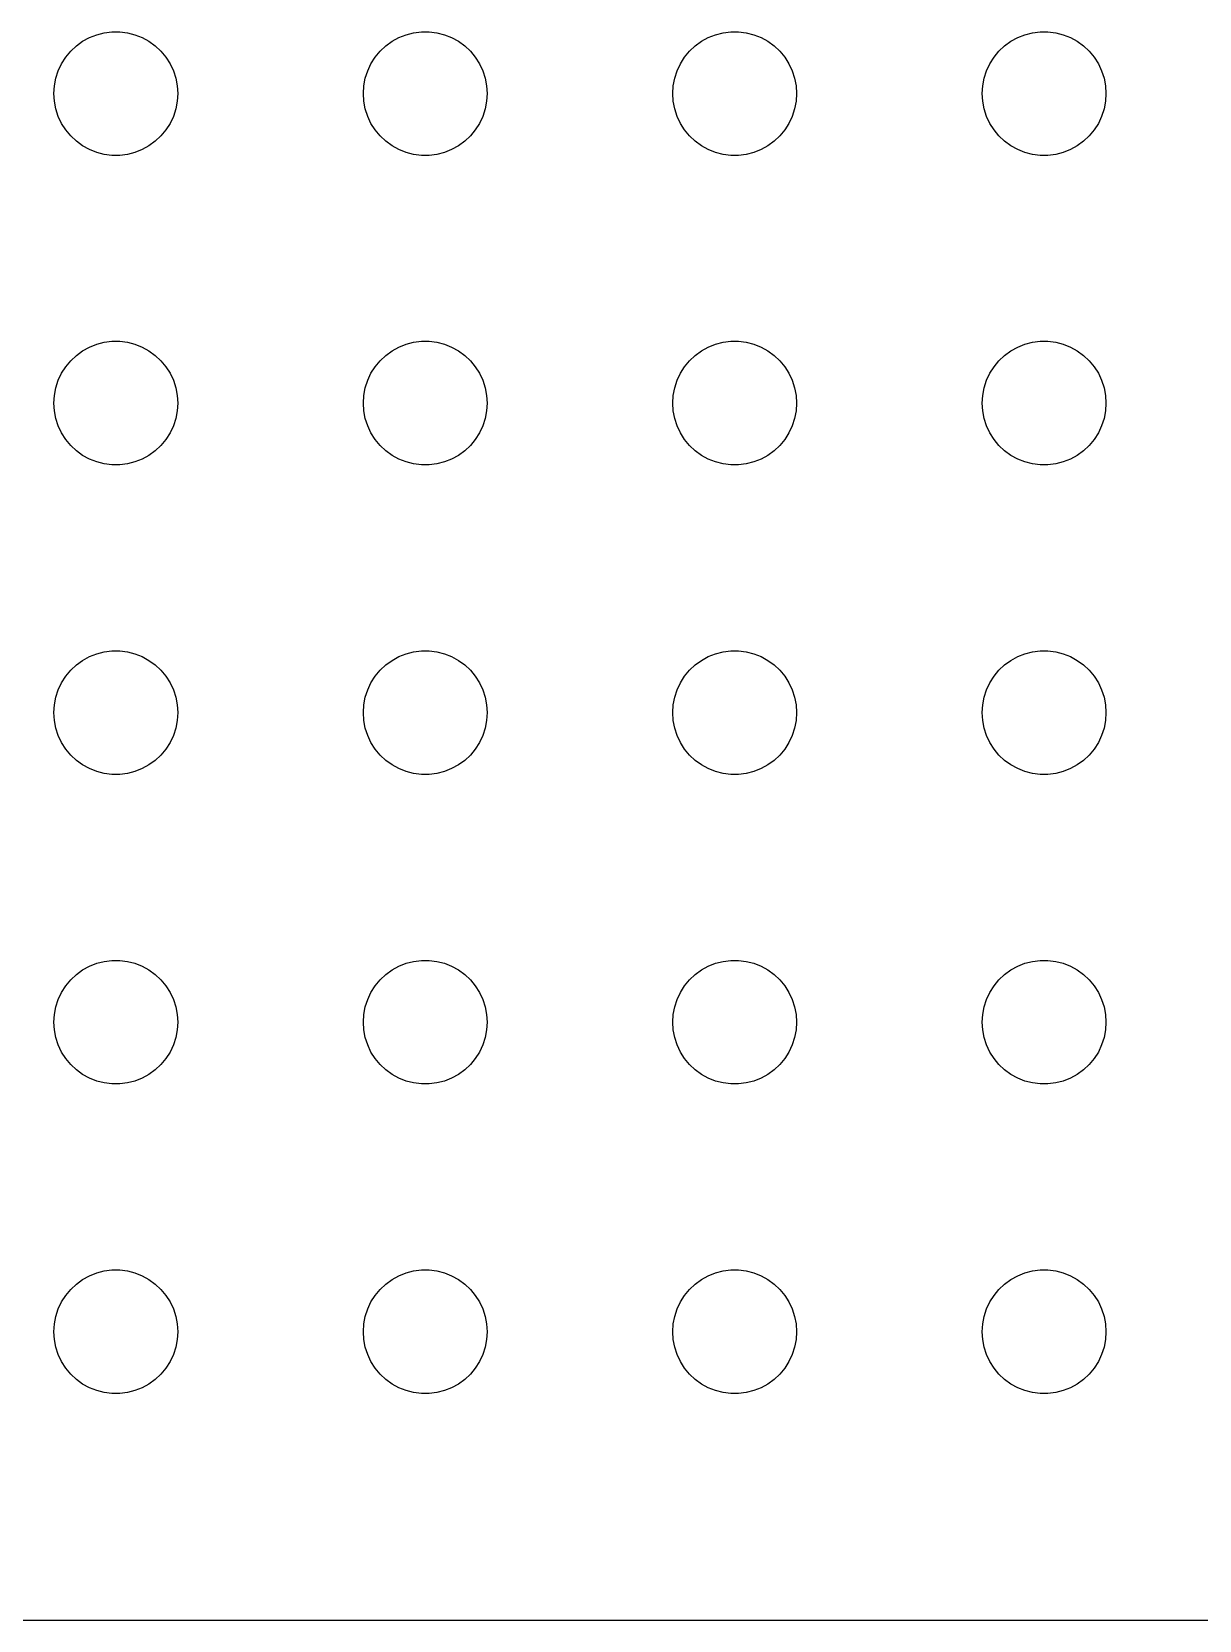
# Model space of a CAD drawing. Header units: metres. Extents: x -112 to 112, y -89 to 89.
# Drawn here: x -32.04 to -3.74, y -89.49 to -51 of the extents above; entities that cross this region are included whole.
import ezdxf

# ---------------------------------------------------------------- set-up
doc = ezdxf.new("R2010")
doc.units = ezdxf.units.M

msp = doc.modelspace()

# ---------------------------------------------------------------- linework, layer by layer
for p, q in [((-30.8037, -51.2335), (-30.6387, -51.1428)), ((-30.6387, -51.1428), (-30.4635, -51.0734)), ((-30.4635, -51.0734), (-30.2811, -51.0266)), ((-30.2811, -51.0266), (-30.0942, -51.003)), ((-30.0942, -51.003), (-29.9058, -51.003)), ((-29.9058, -51.003), (-29.7189, -51.0266)), ((-29.7189, -51.0266), (-29.5365, -51.0734)), ((-29.5365, -51.0734), (-29.3613, -51.1428)), ((-29.3613, -51.1428), (-29.1963, -51.2335)), ((-23.3037, -51.2335), (-23.1387, -51.1428)), ((-23.1387, -51.1428), (-22.9635, -51.0734)), ((-22.9635, -51.0734), (-22.7811, -51.0266)), ((-22.7811, -51.0266), (-22.5942, -51.003)), ((-22.5942, -51.003), (-22.4058, -51.003)), ((-22.4058, -51.003), (-22.2189, -51.0266)), ((-22.2189, -51.0266), (-22.0365, -51.0734)), ((-22.0365, -51.0734), (-21.8613, -51.1428)), ((-21.8613, -51.1428), (-21.6963, -51.2335)), ((-15.8037, -51.2335), (-15.6387, -51.1428)), ((-15.6387, -51.1428), (-15.4635, -51.0734)), ((-15.4635, -51.0734), (-15.2811, -51.0266)), ((-15.2811, -51.0266), (-15.0942, -51.003)), ((-15.0942, -51.003), (-14.9058, -51.003)), ((-14.9058, -51.003), (-14.7189, -51.0266)), ((-14.7189, -51.0266), (-14.5365, -51.0734)), ((-14.5365, -51.0734), (-14.3613, -51.1428)), ((-14.3613, -51.1428), (-14.1963, -51.2335)), ((-8.30373, -51.2335), (-8.13866, -51.1428)), ((-8.13866, -51.1428), (-7.96352, -51.0734)), ((-7.96352, -51.0734), (-7.78107, -51.0266)), ((-7.78107, -51.0266), (-7.59418, -51.003)), ((-7.59418, -51.003), (-7.40581, -51.003)), ((-7.40581, -51.003), (-7.21892, -51.0266)), ((-7.21892, -51.0266), (-7.03647, -51.0734)), ((-7.03647, -51.0734), (-6.86133, -51.1428)), ((-6.86133, -51.1428), (-6.69626, -51.2335)), ((-31.2135, -51.6183), (-31.0934, -51.4732)), ((-31.0934, -51.4732), (-30.9561, -51.3442)), ((-30.9561, -51.3442), (-30.8037, -51.2335)), ((-29.1963, -51.2335), (-29.0439, -51.3442)), ((-29.0439, -51.3442), (-28.9065, -51.4732)), ((-28.9065, -51.4732), (-28.7865, -51.6183)), ((-23.7135, -51.6183), (-23.5934, -51.4732)), ((-23.5934, -51.4732), (-23.4561, -51.3442)), ((-23.4561, -51.3442), (-23.3037, -51.2335)), ((-21.6963, -51.2335), (-21.5439, -51.3442)), ((-21.5439, -51.3442), (-21.4065, -51.4732)), ((-21.4065, -51.4732), (-21.2865, -51.6183)), ((-16.2135, -51.6183), (-16.0934, -51.4732)), ((-16.0934, -51.4732), (-15.9561, -51.3442)), ((-15.9561, -51.3442), (-15.8037, -51.2335)), ((-14.1963, -51.2335), (-14.0439, -51.3442)), ((-14.0439, -51.3442), (-13.9065, -51.4732)), ((-13.9065, -51.4732), (-13.7865, -51.6183)), ((-8.71352, -51.6183), (-8.59344, -51.4732)), ((-8.59344, -51.4732), (-8.45613, -51.3442)), ((-8.45613, -51.3442), (-8.30373, -51.2335)), ((-6.69626, -51.2335), (-6.54385, -51.3442)), ((-6.54385, -51.3442), (-6.40654, -51.4732)), ((-6.40654, -51.4732), (-6.28647, -51.6183)), ((-31.4529, -52.127), (-31.3947, -51.9478)), ((-31.3947, -51.9478), (-31.3145, -51.7774)), ((-31.3145, -51.7774), (-31.2135, -51.6183)), ((-28.7865, -51.6183), (-28.6855, -51.7774)), ((-28.6855, -51.7774), (-28.6053, -51.9478)), ((-28.6053, -51.9478), (-28.5471, -52.127)), ((-23.9529, -52.127), (-23.8947, -51.9478)), ((-23.8947, -51.9478), (-23.8145, -51.7774)), ((-23.8145, -51.7774), (-23.7135, -51.6183)), ((-21.2865, -51.6183), (-21.1855, -51.7774)), ((-21.1855, -51.7774), (-21.1053, -51.9478)), ((-21.1053, -51.9478), (-21.0471, -52.127)), ((-16.4529, -52.127), (-16.3947, -51.9478)), ((-16.3947, -51.9478), (-16.3145, -51.7774)), ((-16.3145, -51.7774), (-16.2135, -51.6183)), ((-13.7865, -51.6183), (-13.6855, -51.7774)), ((-13.6855, -51.7774), (-13.6053, -51.9478)), ((-13.6053, -51.9478), (-13.5471, -52.127)), ((-8.95287, -52.127), (-8.89465, -51.9478)), ((-8.89465, -51.9478), (-8.81445, -51.7774)), ((-8.81445, -51.7774), (-8.71352, -51.6183)), ((-6.28647, -51.6183), (-6.18553, -51.7774)), ((-6.18553, -51.7774), (-6.10533, -51.9478)), ((-6.10533, -51.9478), (-6.04712, -52.127)), ((-31.5, -52.5), (-31.4882, -52.312)), ((-31.4882, -52.312), (-31.4529, -52.127)), ((-28.5471, -52.127), (-28.5118, -52.312)), ((-28.5118, -52.312), (-28.5, -52.5)), ((-24, -52.5), (-23.9882, -52.312)), ((-23.9882, -52.312), (-23.9529, -52.127)), ((-21.0471, -52.127), (-21.0118, -52.312)), ((-21.0118, -52.312), (-21, -52.5)), ((-16.5, -52.5), (-16.4882, -52.312)), ((-16.4882, -52.312), (-16.4529, -52.127)), ((-13.5471, -52.127), (-13.5118, -52.312)), ((-13.5118, -52.312), (-13.5, -52.5)), ((-9, -52.5), (-8.98816, -52.312)), ((-8.98816, -52.312), (-8.95287, -52.127)), ((-6.04712, -52.127), (-6.01183, -52.312)), ((-6.01183, -52.312), (-6, -52.5)), ((-31.4882, -52.688), (-31.5, -52.5)), ((-31.4529, -52.873), (-31.4882, -52.688)), ((-28.5118, -52.688), (-28.5471, -52.873)), ((-28.5, -52.5), (-28.5118, -52.688)), ((-23.9882, -52.688), (-24, -52.5)), ((-23.9529, -52.873), (-23.9882, -52.688)), ((-21.0118, -52.688), (-21.0471, -52.873)), ((-21, -52.5), (-21.0118, -52.688)), ((-16.4882, -52.688), (-16.5, -52.5)), ((-16.4529, -52.873), (-16.4882, -52.688)), ((-13.5118, -52.688), (-13.5471, -52.873)), ((-13.5, -52.5), (-13.5118, -52.688)), ((-8.98816, -52.688), (-9, -52.5)), ((-8.95287, -52.873), (-8.98816, -52.688)), ((-6.01183, -52.688), (-6.04712, -52.873)), ((-6, -52.5), (-6.01183, -52.688)), ((-31.3947, -53.0522), (-31.4529, -52.873)), ((-31.3145, -53.2226), (-31.3947, -53.0522)), ((-28.6053, -53.0522), (-28.6855, -53.2226)), ((-28.5471, -52.873), (-28.6053, -53.0522)), ((-23.8947, -53.0522), (-23.9529, -52.873)), ((-23.8145, -53.2226), (-23.8947, -53.0522)), ((-21.1053, -53.0522), (-21.1855, -53.2226)), ((-21.0471, -52.873), (-21.1053, -53.0522)), ((-16.3947, -53.0522), (-16.4529, -52.873)), ((-16.3145, -53.2226), (-16.3947, -53.0522)), ((-13.6053, -53.0522), (-13.6855, -53.2226)), ((-13.5471, -52.873), (-13.6053, -53.0522)), ((-8.89465, -53.0522), (-8.95287, -52.873)), ((-8.81445, -53.2226), (-8.89465, -53.0522)), ((-6.10533, -53.0522), (-6.18553, -53.2226)), ((-6.04712, -52.873), (-6.10533, -53.0522)), ((-31.2135, -53.3817), (-31.3145, -53.2226)), ((-31.0934, -53.5268), (-31.2135, -53.3817)), ((-28.7865, -53.3817), (-28.9065, -53.5268)), ((-28.6855, -53.2226), (-28.7865, -53.3817)), ((-23.7135, -53.3817), (-23.8145, -53.2226)), ((-23.5934, -53.5268), (-23.7135, -53.3817)), ((-21.2865, -53.3817), (-21.4065, -53.5268)), ((-21.1855, -53.2226), (-21.2865, -53.3817)), ((-16.2135, -53.3817), (-16.3145, -53.2226)), ((-16.0934, -53.5268), (-16.2135, -53.3817)), ((-13.7865, -53.3817), (-13.9065, -53.5268)), ((-13.6855, -53.2226), (-13.7865, -53.3817)), ((-8.71352, -53.3817), (-8.81445, -53.2226)), ((-8.59344, -53.5268), (-8.71352, -53.3817)), ((-6.28647, -53.3817), (-6.40654, -53.5268)), ((-6.18553, -53.2226), (-6.28647, -53.3817)), ((-30.9561, -53.6558), (-31.0934, -53.5268)), ((-30.8037, -53.7665), (-30.9561, -53.6558)), ((-30.6387, -53.8572), (-30.8037, -53.7665)), ((-30.4635, -53.9266), (-30.6387, -53.8572)), ((-29.3613, -53.8572), (-29.5365, -53.9266)), ((-29.1963, -53.7665), (-29.3613, -53.8572)), ((-29.0439, -53.6558), (-29.1963, -53.7665)), ((-28.9065, -53.5268), (-29.0439, -53.6558)), ((-23.4561, -53.6558), (-23.5934, -53.5268)), ((-23.3037, -53.7665), (-23.4561, -53.6558)), ((-23.1387, -53.8572), (-23.3037, -53.7665)), ((-22.9635, -53.9266), (-23.1387, -53.8572)), ((-21.8613, -53.8572), (-22.0365, -53.9266)), ((-21.6963, -53.7665), (-21.8613, -53.8572)), ((-21.5439, -53.6558), (-21.6963, -53.7665)), ((-21.4065, -53.5268), (-21.5439, -53.6558)), ((-15.9561, -53.6558), (-16.0934, -53.5268)), ((-15.8037, -53.7665), (-15.9561, -53.6558)), ((-15.6387, -53.8572), (-15.8037, -53.7665)), ((-15.4635, -53.9266), (-15.6387, -53.8572)), ((-14.3613, -53.8572), (-14.5365, -53.9266)), ((-14.1963, -53.7665), (-14.3613, -53.8572)), ((-14.0439, -53.6558), (-14.1963, -53.7665)), ((-13.9065, -53.5268), (-14.0439, -53.6558)), ((-8.45613, -53.6558), (-8.59344, -53.5268)), ((-8.30373, -53.7665), (-8.45613, -53.6558)), ((-8.13866, -53.8572), (-8.30373, -53.7665)), ((-7.96352, -53.9266), (-8.13866, -53.8572)), ((-6.86133, -53.8572), (-7.03647, -53.9266)), ((-6.69626, -53.7665), (-6.86133, -53.8572)), ((-6.54385, -53.6558), (-6.69626, -53.7665)), ((-6.40654, -53.5268), (-6.54385, -53.6558)), ((-30.2811, -53.9734), (-30.4635, -53.9266)), ((-30.0942, -53.997), (-30.2811, -53.9734)), ((-29.9058, -53.997), (-30.0942, -53.997)), ((-29.7189, -53.9734), (-29.9058, -53.997)), ((-29.5365, -53.9266), (-29.7189, -53.9734)), ((-22.7811, -53.9734), (-22.9635, -53.9266)), ((-22.5942, -53.997), (-22.7811, -53.9734)), ((-22.4058, -53.997), (-22.5942, -53.997)), ((-22.2189, -53.9734), (-22.4058, -53.997)), ((-22.0365, -53.9266), (-22.2189, -53.9734)), ((-15.2811, -53.9734), (-15.4635, -53.9266)), ((-15.0942, -53.997), (-15.2811, -53.9734)), ((-14.9058, -53.997), (-15.0942, -53.997)), ((-14.7189, -53.9734), (-14.9058, -53.997)), ((-14.5365, -53.9266), (-14.7189, -53.9734)), ((-7.78107, -53.9734), (-7.96352, -53.9266)), ((-7.59418, -53.997), (-7.78107, -53.9734)), ((-7.40581, -53.997), (-7.59418, -53.997)), ((-7.21892, -53.9734), (-7.40581, -53.997)), ((-7.03647, -53.9266), (-7.21892, -53.9734)), ((-31.0934, -58.9732), (-30.9561, -58.8442)), ((-30.9561, -58.8442), (-30.8037, -58.7335)), ((-30.8037, -58.7335), (-30.6387, -58.6428)), ((-30.6387, -58.6428), (-30.4635, -58.5734)), ((-30.4635, -58.5734), (-30.2811, -58.5266)), ((-30.2811, -58.5266), (-30.0942, -58.503)), ((-30.0942, -58.503), (-29.9058, -58.503)), ((-29.9058, -58.503), (-29.7189, -58.5266)), ((-29.7189, -58.5266), (-29.5365, -58.5734)), ((-29.5365, -58.5734), (-29.3613, -58.6428)), ((-29.3613, -58.6428), (-29.1963, -58.7335)), ((-29.1963, -58.7335), (-29.0439, -58.8442)), ((-29.0439, -58.8442), (-28.9065, -58.9732)), ((-23.5934, -58.9732), (-23.4561, -58.8442)), ((-23.4561, -58.8442), (-23.3037, -58.7335)), ((-23.3037, -58.7335), (-23.1387, -58.6428)), ((-23.1387, -58.6428), (-22.9635, -58.5734)), ((-22.9635, -58.5734), (-22.7811, -58.5266)), ((-22.7811, -58.5266), (-22.5942, -58.503)), ((-22.5942, -58.503), (-22.4058, -58.503)), ((-22.4058, -58.503), (-22.2189, -58.5266)), ((-22.2189, -58.5266), (-22.0365, -58.5734)), ((-22.0365, -58.5734), (-21.8613, -58.6428)), ((-21.8613, -58.6428), (-21.6963, -58.7335)), ((-21.6963, -58.7335), (-21.5439, -58.8442)), ((-21.5439, -58.8442), (-21.4065, -58.9732)), ((-16.0934, -58.9732), (-15.9561, -58.8442)), ((-15.9561, -58.8442), (-15.8037, -58.7335)), ((-15.8037, -58.7335), (-15.6387, -58.6428)), ((-15.6387, -58.6428), (-15.4635, -58.5734)), ((-15.4635, -58.5734), (-15.2811, -58.5266)), ((-15.2811, -58.5266), (-15.0942, -58.503)), ((-15.0942, -58.503), (-14.9058, -58.503)), ((-14.9058, -58.503), (-14.7189, -58.5266)), ((-14.7189, -58.5266), (-14.5365, -58.5734)), ((-14.5365, -58.5734), (-14.3613, -58.6428)), ((-14.3613, -58.6428), (-14.1963, -58.7335)), ((-14.1963, -58.7335), (-14.0439, -58.8442)), ((-14.0439, -58.8442), (-13.9065, -58.9732)), ((-8.59344, -58.9732), (-8.45613, -58.8442)), ((-8.45613, -58.8442), (-8.30373, -58.7335)), ((-8.30373, -58.7335), (-8.13866, -58.6428)), ((-8.13866, -58.6428), (-7.96352, -58.5734)), ((-7.96352, -58.5734), (-7.78107, -58.5266)), ((-7.78107, -58.5266), (-7.59418, -58.503)), ((-7.59418, -58.503), (-7.40581, -58.503)), ((-7.40581, -58.503), (-7.21892, -58.5266)), ((-7.21892, -58.5266), (-7.03647, -58.5734)), ((-7.03647, -58.5734), (-6.86133, -58.6428)), ((-6.86133, -58.6428), (-6.69626, -58.7335)), ((-6.69626, -58.7335), (-6.54385, -58.8442)), ((-6.54385, -58.8442), (-6.40654, -58.9732)), ((-31.3145, -59.2774), (-31.2135, -59.1183)), ((-31.2135, -59.1183), (-31.0934, -58.9732)), ((-28.9065, -58.9732), (-28.7865, -59.1183)), ((-28.7865, -59.1183), (-28.6855, -59.2774)), ((-23.8145, -59.2774), (-23.7135, -59.1183)), ((-23.7135, -59.1183), (-23.5934, -58.9732)), ((-21.4065, -58.9732), (-21.2865, -59.1183)), ((-21.2865, -59.1183), (-21.1855, -59.2774)), ((-16.3145, -59.2774), (-16.2135, -59.1183)), ((-16.2135, -59.1183), (-16.0934, -58.9732)), ((-13.9065, -58.9732), (-13.7865, -59.1183)), ((-13.7865, -59.1183), (-13.6855, -59.2774)), ((-8.81445, -59.2774), (-8.71352, -59.1183)), ((-8.71352, -59.1183), (-8.59344, -58.9732)), ((-6.40654, -58.9732), (-6.28647, -59.1183)), ((-6.28647, -59.1183), (-6.18553, -59.2774)), ((-31.4882, -59.812), (-31.4529, -59.627)), ((-31.4529, -59.627), (-31.3947, -59.4478)), ((-31.3947, -59.4478), (-31.3145, -59.2774)), ((-28.6855, -59.2774), (-28.6053, -59.4478)), ((-28.6053, -59.4478), (-28.5471, -59.627)), ((-28.5471, -59.627), (-28.5118, -59.812)), ((-23.9882, -59.812), (-23.9529, -59.627)), ((-23.9529, -59.627), (-23.8947, -59.4478)), ((-23.8947, -59.4478), (-23.8145, -59.2774)), ((-21.1855, -59.2774), (-21.1053, -59.4478)), ((-21.1053, -59.4478), (-21.0471, -59.627)), ((-21.0471, -59.627), (-21.0118, -59.812)), ((-16.4882, -59.812), (-16.4529, -59.627)), ((-16.4529, -59.627), (-16.3947, -59.4478)), ((-16.3947, -59.4478), (-16.3145, -59.2774)), ((-13.6855, -59.2774), (-13.6053, -59.4478)), ((-13.6053, -59.4478), (-13.5471, -59.627)), ((-13.5471, -59.627), (-13.5118, -59.812)), ((-8.98816, -59.812), (-8.95287, -59.627)), ((-8.95287, -59.627), (-8.89465, -59.4478)), ((-8.89465, -59.4478), (-8.81445, -59.2774)), ((-6.18553, -59.2774), (-6.10533, -59.4478)), ((-6.10533, -59.4478), (-6.04712, -59.627)), ((-6.04712, -59.627), (-6.01183, -59.812)), ((-31.5, -60), (-31.4882, -59.812)), ((-31.4882, -60.188), (-31.5, -60)), ((-28.5118, -59.812), (-28.5, -60)), ((-28.5, -60), (-28.5118, -60.188)), ((-24, -60), (-23.9882, -59.812)), ((-23.9882, -60.188), (-24, -60)), ((-21.0118, -59.812), (-21, -60)), ((-21, -60), (-21.0118, -60.188)), ((-16.5, -60), (-16.4882, -59.812)), ((-16.4882, -60.188), (-16.5, -60)), ((-13.5118, -59.812), (-13.5, -60)), ((-13.5, -60), (-13.5118, -60.188)), ((-9, -60), (-8.98816, -59.812)), ((-8.98816, -60.188), (-9, -60)), ((-6.01183, -59.812), (-6, -60)), ((-6, -60), (-6.01183, -60.188)), ((-31.4529, -60.373), (-31.4882, -60.188)), ((-31.3947, -60.5522), (-31.4529, -60.373)), ((-28.5471, -60.373), (-28.6053, -60.5522)), ((-28.5118, -60.188), (-28.5471, -60.373)), ((-23.9529, -60.373), (-23.9882, -60.188)), ((-23.8947, -60.5522), (-23.9529, -60.373)), ((-21.0471, -60.373), (-21.1053, -60.5522)), ((-21.0118, -60.188), (-21.0471, -60.373)), ((-16.4529, -60.373), (-16.4882, -60.188)), ((-16.3947, -60.5522), (-16.4529, -60.373)), ((-13.5471, -60.373), (-13.6053, -60.5522)), ((-13.5118, -60.188), (-13.5471, -60.373)), ((-8.95287, -60.373), (-8.98816, -60.188)), ((-8.89465, -60.5522), (-8.95287, -60.373)), ((-6.04712, -60.373), (-6.10533, -60.5522)), ((-6.01183, -60.188), (-6.04712, -60.373)), ((-31.3145, -60.7226), (-31.3947, -60.5522)), ((-31.2135, -60.8817), (-31.3145, -60.7226)), ((-28.6855, -60.7226), (-28.7865, -60.8817)), ((-28.6053, -60.5522), (-28.6855, -60.7226)), ((-23.8145, -60.7226), (-23.8947, -60.5522)), ((-23.7135, -60.8817), (-23.8145, -60.7226)), ((-21.1855, -60.7226), (-21.2865, -60.8817)), ((-21.1053, -60.5522), (-21.1855, -60.7226)), ((-16.3145, -60.7226), (-16.3947, -60.5522)), ((-16.2135, -60.8817), (-16.3145, -60.7226)), ((-13.6855, -60.7226), (-13.7865, -60.8817)), ((-13.6053, -60.5522), (-13.6855, -60.7226)), ((-8.81445, -60.7226), (-8.89465, -60.5522)), ((-8.71352, -60.8817), (-8.81445, -60.7226)), ((-6.18553, -60.7226), (-6.28647, -60.8817)), ((-6.10533, -60.5522), (-6.18553, -60.7226)), ((-31.0934, -61.0268), (-31.2135, -60.8817)), ((-30.9561, -61.1558), (-31.0934, -61.0268)), ((-30.8037, -61.2665), (-30.9561, -61.1558)), ((-29.0439, -61.1558), (-29.1963, -61.2665)), ((-28.9065, -61.0268), (-29.0439, -61.1558)), ((-28.7865, -60.8817), (-28.9065, -61.0268)), ((-23.5934, -61.0268), (-23.7135, -60.8817)), ((-23.4561, -61.1558), (-23.5934, -61.0268)), ((-23.3037, -61.2665), (-23.4561, -61.1558)), ((-21.5439, -61.1558), (-21.6963, -61.2665)), ((-21.4065, -61.0268), (-21.5439, -61.1558)), ((-21.2865, -60.8817), (-21.4065, -61.0268)), ((-16.0934, -61.0268), (-16.2135, -60.8817)), ((-15.9561, -61.1558), (-16.0934, -61.0268)), ((-15.8037, -61.2665), (-15.9561, -61.1558)), ((-14.0439, -61.1558), (-14.1963, -61.2665)), ((-13.9065, -61.0268), (-14.0439, -61.1558)), ((-13.7865, -60.8817), (-13.9065, -61.0268)), ((-8.59344, -61.0268), (-8.71352, -60.8817)), ((-8.45613, -61.1558), (-8.59344, -61.0268)), ((-8.30373, -61.2665), (-8.45613, -61.1558)), ((-6.54385, -61.1558), (-6.69626, -61.2665)), ((-6.40654, -61.0268), (-6.54385, -61.1558)), ((-6.28647, -60.8817), (-6.40654, -61.0268)), ((-30.6387, -61.3572), (-30.8037, -61.2665)), ((-30.4635, -61.4266), (-30.6387, -61.3572)), ((-30.2811, -61.4734), (-30.4635, -61.4266)), ((-30.0942, -61.497), (-30.2811, -61.4734)), ((-29.9058, -61.497), (-30.0942, -61.497)), ((-29.7189, -61.4734), (-29.9058, -61.497)), ((-29.5365, -61.4266), (-29.7189, -61.4734)), ((-29.3613, -61.3572), (-29.5365, -61.4266)), ((-29.1963, -61.2665), (-29.3613, -61.3572)), ((-23.1387, -61.3572), (-23.3037, -61.2665)), ((-22.9635, -61.4266), (-23.1387, -61.3572)), ((-22.7811, -61.4734), (-22.9635, -61.4266)), ((-22.5942, -61.497), (-22.7811, -61.4734)), ((-22.4058, -61.497), (-22.5942, -61.497)), ((-22.2189, -61.4734), (-22.4058, -61.497)), ((-22.0365, -61.4266), (-22.2189, -61.4734)), ((-21.8613, -61.3572), (-22.0365, -61.4266)), ((-21.6963, -61.2665), (-21.8613, -61.3572)), ((-15.6387, -61.3572), (-15.8037, -61.2665)), ((-15.4635, -61.4266), (-15.6387, -61.3572)), ((-15.2811, -61.4734), (-15.4635, -61.4266)), ((-15.0942, -61.497), (-15.2811, -61.4734)), ((-14.9058, -61.497), (-15.0942, -61.497)), ((-14.7189, -61.4734), (-14.9058, -61.497)), ((-14.5365, -61.4266), (-14.7189, -61.4734)), ((-14.3613, -61.3572), (-14.5365, -61.4266)), ((-14.1963, -61.2665), (-14.3613, -61.3572)), ((-8.13866, -61.3572), (-8.30373, -61.2665)), ((-7.96352, -61.4266), (-8.13866, -61.3572)), ((-7.78107, -61.4734), (-7.96352, -61.4266)), ((-7.59418, -61.497), (-7.78107, -61.4734)), ((-7.40581, -61.497), (-7.59418, -61.497)), ((-7.21892, -61.4734), (-7.40581, -61.497)), ((-7.03647, -61.4266), (-7.21892, -61.4734)), ((-6.86133, -61.3572), (-7.03647, -61.4266)), ((-6.69626, -61.2665), (-6.86133, -61.3572)), ((-30.8037, -66.2335), (-30.6387, -66.1428)), ((-30.6387, -66.1428), (-30.4635, -66.0734)), ((-30.4635, -66.0734), (-30.2811, -66.0266)), ((-30.2811, -66.0266), (-30.0942, -66.003)), ((-30.0942, -66.003), (-29.9058, -66.003)), ((-29.9058, -66.003), (-29.7189, -66.0266)), ((-29.7189, -66.0266), (-29.5365, -66.0734)), ((-29.5365, -66.0734), (-29.3613, -66.1428)), ((-29.3613, -66.1428), (-29.1963, -66.2335)), ((-23.3037, -66.2335), (-23.1387, -66.1428)), ((-23.1387, -66.1428), (-22.9635, -66.0734)), ((-22.9635, -66.0734), (-22.7811, -66.0266)), ((-22.7811, -66.0266), (-22.5942, -66.003)), ((-22.5942, -66.003), (-22.4058, -66.003)), ((-22.4058, -66.003), (-22.2189, -66.0266)), ((-22.2189, -66.0266), (-22.0365, -66.0734)), ((-22.0365, -66.0734), (-21.8613, -66.1428)), ((-21.8613, -66.1428), (-21.6963, -66.2335)), ((-15.8037, -66.2335), (-15.6387, -66.1428)), ((-15.6387, -66.1428), (-15.4635, -66.0734)), ((-15.4635, -66.0734), (-15.2811, -66.0266)), ((-15.2811, -66.0266), (-15.0942, -66.003)), ((-15.0942, -66.003), (-14.9058, -66.003)), ((-14.9058, -66.003), (-14.7189, -66.0266)), ((-14.7189, -66.0266), (-14.5365, -66.0734)), ((-14.5365, -66.0734), (-14.3613, -66.1428)), ((-14.3613, -66.1428), (-14.1963, -66.2335)), ((-8.30373, -66.2335), (-8.13866, -66.1428)), ((-8.13866, -66.1428), (-7.96352, -66.0734)), ((-7.96352, -66.0734), (-7.78107, -66.0266)), ((-7.78107, -66.0266), (-7.59418, -66.003)), ((-7.59418, -66.003), (-7.40581, -66.003)), ((-7.40581, -66.003), (-7.21892, -66.0266)), ((-7.21892, -66.0266), (-7.03647, -66.0734)), ((-7.03647, -66.0734), (-6.86133, -66.1428)), ((-6.86133, -66.1428), (-6.69626, -66.2335)), ((-31.2135, -66.6183), (-31.0934, -66.4732)), ((-31.0934, -66.4732), (-30.9561, -66.3442)), ((-30.9561, -66.3442), (-30.8037, -66.2335)), ((-29.1963, -66.2335), (-29.0439, -66.3442)), ((-29.0439, -66.3442), (-28.9065, -66.4732)), ((-28.9065, -66.4732), (-28.7865, -66.6183)), ((-23.7135, -66.6183), (-23.5934, -66.4732)), ((-23.5934, -66.4732), (-23.4561, -66.3442)), ((-23.4561, -66.3442), (-23.3037, -66.2335)), ((-21.6963, -66.2335), (-21.5439, -66.3442)), ((-21.5439, -66.3442), (-21.4065, -66.4732)), ((-21.4065, -66.4732), (-21.2865, -66.6183)), ((-16.2135, -66.6183), (-16.0934, -66.4732)), ((-16.0934, -66.4732), (-15.9561, -66.3442)), ((-15.9561, -66.3442), (-15.8037, -66.2335)), ((-14.1963, -66.2335), (-14.0439, -66.3442)), ((-14.0439, -66.3442), (-13.9065, -66.4732)), ((-13.9065, -66.4732), (-13.7865, -66.6183)), ((-8.71352, -66.6183), (-8.59344, -66.4732)), ((-8.59344, -66.4732), (-8.45613, -66.3442)), ((-8.45613, -66.3442), (-8.30373, -66.2335)), ((-6.69626, -66.2335), (-6.54385, -66.3442)), ((-6.54385, -66.3442), (-6.40654, -66.4732)), ((-6.40654, -66.4732), (-6.28647, -66.6183)), ((-31.4529, -67.127), (-31.3947, -66.9478)), ((-31.3947, -66.9478), (-31.3145, -66.7774)), ((-31.3145, -66.7774), (-31.2135, -66.6183)), ((-28.7865, -66.6183), (-28.6855, -66.7774)), ((-28.6855, -66.7774), (-28.6053, -66.9478)), ((-28.6053, -66.9478), (-28.5471, -67.127)), ((-23.9529, -67.127), (-23.8947, -66.9478)), ((-23.8947, -66.9478), (-23.8145, -66.7774)), ((-23.8145, -66.7774), (-23.7135, -66.6183)), ((-21.2865, -66.6183), (-21.1855, -66.7774)), ((-21.1855, -66.7774), (-21.1053, -66.9478)), ((-21.1053, -66.9478), (-21.0471, -67.127)), ((-16.4529, -67.127), (-16.3947, -66.9478)), ((-16.3947, -66.9478), (-16.3145, -66.7774)), ((-16.3145, -66.7774), (-16.2135, -66.6183)), ((-13.7865, -66.6183), (-13.6855, -66.7774)), ((-13.6855, -66.7774), (-13.6053, -66.9478)), ((-13.6053, -66.9478), (-13.5471, -67.127)), ((-8.95287, -67.127), (-8.89465, -66.9478)), ((-8.89465, -66.9478), (-8.81445, -66.7774)), ((-8.81445, -66.7774), (-8.71352, -66.6183)), ((-6.28647, -66.6183), (-6.18553, -66.7774)), ((-6.18553, -66.7774), (-6.10533, -66.9478)), ((-6.10533, -66.9478), (-6.04712, -67.127)), ((-31.5, -67.5), (-31.4882, -67.312)), ((-31.4882, -67.312), (-31.4529, -67.127)), ((-28.5471, -67.127), (-28.5118, -67.312)), ((-28.5118, -67.312), (-28.5, -67.5)), ((-24, -67.5), (-23.9882, -67.312)), ((-23.9882, -67.312), (-23.9529, -67.127)), ((-21.0471, -67.127), (-21.0118, -67.312)), ((-21.0118, -67.312), (-21, -67.5)), ((-16.5, -67.5), (-16.4882, -67.312)), ((-16.4882, -67.312), (-16.4529, -67.127)), ((-13.5471, -67.127), (-13.5118, -67.312)), ((-13.5118, -67.312), (-13.5, -67.5)), ((-9, -67.5), (-8.98816, -67.312)), ((-8.98816, -67.312), (-8.95287, -67.127)), ((-6.04712, -67.127), (-6.01183, -67.312)), ((-6.01183, -67.312), (-6, -67.5)), ((-31.4882, -67.688), (-31.5, -67.5)), ((-31.4529, -67.873), (-31.4882, -67.688)), ((-28.5118, -67.688), (-28.5471, -67.873)), ((-28.5, -67.5), (-28.5118, -67.688)), ((-23.9882, -67.688), (-24, -67.5)), ((-23.9529, -67.873), (-23.9882, -67.688)), ((-21.0118, -67.688), (-21.0471, -67.873)), ((-21, -67.5), (-21.0118, -67.688)), ((-16.4882, -67.688), (-16.5, -67.5)), ((-16.4529, -67.873), (-16.4882, -67.688)), ((-13.5118, -67.688), (-13.5471, -67.873)), ((-13.5, -67.5), (-13.5118, -67.688)), ((-8.98816, -67.688), (-9, -67.5)), ((-8.95287, -67.873), (-8.98816, -67.688)), ((-6.01183, -67.688), (-6.04712, -67.873)), ((-6, -67.5), (-6.01183, -67.688)), ((-31.3947, -68.0522), (-31.4529, -67.873)), ((-31.3145, -68.2226), (-31.3947, -68.0522)), ((-28.6053, -68.0522), (-28.6855, -68.2226)), ((-28.5471, -67.873), (-28.6053, -68.0522)), ((-23.8947, -68.0522), (-23.9529, -67.873)), ((-23.8145, -68.2226), (-23.8947, -68.0522)), ((-21.1053, -68.0522), (-21.1855, -68.2226)), ((-21.0471, -67.873), (-21.1053, -68.0522)), ((-16.3947, -68.0522), (-16.4529, -67.873)), ((-16.3145, -68.2226), (-16.3947, -68.0522)), ((-13.6053, -68.0522), (-13.6855, -68.2226)), ((-13.5471, -67.873), (-13.6053, -68.0522)), ((-8.89465, -68.0522), (-8.95287, -67.873)), ((-8.81445, -68.2226), (-8.89465, -68.0522)), ((-6.10533, -68.0522), (-6.18553, -68.2226)), ((-6.04712, -67.873), (-6.10533, -68.0522)), ((-31.2135, -68.3817), (-31.3145, -68.2226)), ((-31.0934, -68.5268), (-31.2135, -68.3817)), ((-28.7865, -68.3817), (-28.9065, -68.5268)), ((-28.6855, -68.2226), (-28.7865, -68.3817)), ((-23.7135, -68.3817), (-23.8145, -68.2226)), ((-23.5934, -68.5268), (-23.7135, -68.3817)), ((-21.2865, -68.3817), (-21.4065, -68.5268)), ((-21.1855, -68.2226), (-21.2865, -68.3817)), ((-16.2135, -68.3817), (-16.3145, -68.2226)), ((-16.0934, -68.5268), (-16.2135, -68.3817)), ((-13.7865, -68.3817), (-13.9065, -68.5268)), ((-13.6855, -68.2226), (-13.7865, -68.3817)), ((-8.71352, -68.3817), (-8.81445, -68.2226)), ((-8.59344, -68.5268), (-8.71352, -68.3817)), ((-6.28647, -68.3817), (-6.40654, -68.5268)), ((-6.18553, -68.2226), (-6.28647, -68.3817)), ((-30.9561, -68.6558), (-31.0934, -68.5268)), ((-30.8037, -68.7665), (-30.9561, -68.6558)), ((-30.6387, -68.8572), (-30.8037, -68.7665)), ((-30.4635, -68.9266), (-30.6387, -68.8572)), ((-29.3613, -68.8572), (-29.5365, -68.9266)), ((-29.1963, -68.7665), (-29.3613, -68.8572)), ((-29.0439, -68.6558), (-29.1963, -68.7665)), ((-28.9065, -68.5268), (-29.0439, -68.6558)), ((-23.4561, -68.6558), (-23.5934, -68.5268)), ((-23.3037, -68.7665), (-23.4561, -68.6558)), ((-23.1387, -68.8572), (-23.3037, -68.7665)), ((-22.9635, -68.9266), (-23.1387, -68.8572)), ((-21.8613, -68.8572), (-22.0365, -68.9266)), ((-21.6963, -68.7665), (-21.8613, -68.8572)), ((-21.5439, -68.6558), (-21.6963, -68.7665)), ((-21.4065, -68.5268), (-21.5439, -68.6558)), ((-15.9561, -68.6558), (-16.0934, -68.5268)), ((-15.8037, -68.7665), (-15.9561, -68.6558)), ((-15.6387, -68.8572), (-15.8037, -68.7665)), ((-15.4635, -68.9266), (-15.6387, -68.8572)), ((-14.3613, -68.8572), (-14.5365, -68.9266)), ((-14.1963, -68.7665), (-14.3613, -68.8572)), ((-14.0439, -68.6558), (-14.1963, -68.7665)), ((-13.9065, -68.5268), (-14.0439, -68.6558)), ((-8.45613, -68.6558), (-8.59344, -68.5268)), ((-8.30373, -68.7665), (-8.45613, -68.6558)), ((-8.13866, -68.8572), (-8.30373, -68.7665)), ((-7.96352, -68.9266), (-8.13866, -68.8572)), ((-6.86133, -68.8572), (-7.03647, -68.9266)), ((-6.69626, -68.7665), (-6.86133, -68.8572)), ((-6.54385, -68.6558), (-6.69626, -68.7665)), ((-6.40654, -68.5268), (-6.54385, -68.6558)), ((-30.2811, -68.9734), (-30.4635, -68.9266)), ((-30.0942, -68.997), (-30.2811, -68.9734)), ((-29.9058, -68.997), (-30.0942, -68.997)), ((-29.7189, -68.9734), (-29.9058, -68.997)), ((-29.5365, -68.9266), (-29.7189, -68.9734)), ((-22.7811, -68.9734), (-22.9635, -68.9266)), ((-22.5942, -68.997), (-22.7811, -68.9734)), ((-22.4058, -68.997), (-22.5942, -68.997)), ((-22.2189, -68.9734), (-22.4058, -68.997)), ((-22.0365, -68.9266), (-22.2189, -68.9734)), ((-15.2811, -68.9734), (-15.4635, -68.9266)), ((-15.0942, -68.997), (-15.2811, -68.9734)), ((-14.9058, -68.997), (-15.0942, -68.997)), ((-14.7189, -68.9734), (-14.9058, -68.997)), ((-14.5365, -68.9266), (-14.7189, -68.9734)), ((-7.78107, -68.9734), (-7.96352, -68.9266)), ((-7.59418, -68.997), (-7.78107, -68.9734)), ((-7.40581, -68.997), (-7.59418, -68.997)), ((-7.21892, -68.9734), (-7.40581, -68.997)), ((-7.03647, -68.9266), (-7.21892, -68.9734)), ((-30.2811, -73.5266), (-30.0942, -73.503)), ((-30.0942, -73.503), (-29.9058, -73.503)), ((-29.9058, -73.503), (-29.7189, -73.5266)), ((-22.7811, -73.5266), (-22.5942, -73.503)), ((-22.5942, -73.503), (-22.4058, -73.503)), ((-22.4058, -73.503), (-22.2189, -73.5266)), ((-15.2811, -73.5266), (-15.0942, -73.503)), ((-15.0942, -73.503), (-14.9058, -73.503)), ((-14.9058, -73.503), (-14.7189, -73.5266)), ((-7.78107, -73.5266), (-7.59418, -73.503)), ((-7.59418, -73.503), (-7.40581, -73.503)), ((-7.40581, -73.503), (-7.21892, -73.5266)), ((-31.0934, -73.9732), (-30.9561, -73.8442)), ((-30.9561, -73.8442), (-30.8037, -73.7335)), ((-30.8037, -73.7335), (-30.6387, -73.6428)), ((-30.6387, -73.6428), (-30.4635, -73.5734)), ((-30.4635, -73.5734), (-30.2811, -73.5266)), ((-29.7189, -73.5266), (-29.5365, -73.5734)), ((-29.5365, -73.5734), (-29.3613, -73.6428)), ((-29.3613, -73.6428), (-29.1963, -73.7335)), ((-29.1963, -73.7335), (-29.0439, -73.8442)), ((-29.0439, -73.8442), (-28.9065, -73.9732)), ((-23.5934, -73.9732), (-23.4561, -73.8442)), ((-23.4561, -73.8442), (-23.3037, -73.7335)), ((-23.3037, -73.7335), (-23.1387, -73.6428)), ((-23.1387, -73.6428), (-22.9635, -73.5734)), ((-22.9635, -73.5734), (-22.7811, -73.5266)), ((-22.2189, -73.5266), (-22.0365, -73.5734)), ((-22.0365, -73.5734), (-21.8613, -73.6428)), ((-21.8613, -73.6428), (-21.6963, -73.7335)), ((-21.6963, -73.7335), (-21.5439, -73.8442)), ((-21.5439, -73.8442), (-21.4065, -73.9732)), ((-16.0934, -73.9732), (-15.9561, -73.8442)), ((-15.9561, -73.8442), (-15.8037, -73.7335)), ((-15.8037, -73.7335), (-15.6387, -73.6428)), ((-15.6387, -73.6428), (-15.4635, -73.5734)), ((-15.4635, -73.5734), (-15.2811, -73.5266)), ((-14.7189, -73.5266), (-14.5365, -73.5734)), ((-14.5365, -73.5734), (-14.3613, -73.6428)), ((-14.3613, -73.6428), (-14.1963, -73.7335)), ((-14.1963, -73.7335), (-14.0439, -73.8442)), ((-14.0439, -73.8442), (-13.9065, -73.9732)), ((-8.59344, -73.9732), (-8.45613, -73.8442)), ((-8.45613, -73.8442), (-8.30373, -73.7335)), ((-8.30373, -73.7335), (-8.13866, -73.6428)), ((-8.13866, -73.6428), (-7.96352, -73.5734)), ((-7.96352, -73.5734), (-7.78107, -73.5266)), ((-7.21892, -73.5266), (-7.03647, -73.5734)), ((-7.03647, -73.5734), (-6.86133, -73.6428)), ((-6.86133, -73.6428), (-6.69626, -73.7335)), ((-6.69626, -73.7335), (-6.54385, -73.8442)), ((-6.54385, -73.8442), (-6.40654, -73.9732)), ((-31.3947, -74.4478), (-31.3145, -74.2774)), ((-31.3145, -74.2774), (-31.2135, -74.1183)), ((-31.2135, -74.1183), (-31.0934, -73.9732)), ((-28.9065, -73.9732), (-28.7865, -74.1183)), ((-28.7865, -74.1183), (-28.6855, -74.2774)), ((-28.6855, -74.2774), (-28.6053, -74.4478)), ((-23.8947, -74.4478), (-23.8145, -74.2774)), ((-23.8145, -74.2774), (-23.7135, -74.1183)), ((-23.7135, -74.1183), (-23.5934, -73.9732)), ((-21.4065, -73.9732), (-21.2865, -74.1183)), ((-21.2865, -74.1183), (-21.1855, -74.2774)), ((-21.1855, -74.2774), (-21.1053, -74.4478)), ((-16.3947, -74.4478), (-16.3145, -74.2774)), ((-16.3145, -74.2774), (-16.2135, -74.1183)), ((-16.2135, -74.1183), (-16.0934, -73.9732)), ((-13.9065, -73.9732), (-13.7865, -74.1183)), ((-13.7865, -74.1183), (-13.6855, -74.2774)), ((-13.6855, -74.2774), (-13.6053, -74.4478)), ((-8.89465, -74.4478), (-8.81445, -74.2774)), ((-8.81445, -74.2774), (-8.71352, -74.1183)), ((-8.71352, -74.1183), (-8.59344, -73.9732)), ((-6.40654, -73.9732), (-6.28647, -74.1183)), ((-6.28647, -74.1183), (-6.18553, -74.2774)), ((-6.18553, -74.2774), (-6.10533, -74.4478)), ((-31.4882, -74.812), (-31.4529, -74.627)), ((-31.4529, -74.627), (-31.3947, -74.4478)), ((-28.6053, -74.4478), (-28.5471, -74.627)), ((-28.5471, -74.627), (-28.5118, -74.812)), ((-23.9882, -74.812), (-23.9529, -74.627)), ((-23.9529, -74.627), (-23.8947, -74.4478)), ((-21.1053, -74.4478), (-21.0471, -74.627)), ((-21.0471, -74.627), (-21.0118, -74.812)), ((-16.4882, -74.812), (-16.4529, -74.627)), ((-16.4529, -74.627), (-16.3947, -74.4478)), ((-13.6053, -74.4478), (-13.5471, -74.627)), ((-13.5471, -74.627), (-13.5118, -74.812)), ((-8.98816, -74.812), (-8.95287, -74.627)), ((-8.95287, -74.627), (-8.89465, -74.4478)), ((-6.10533, -74.4478), (-6.04712, -74.627)), ((-6.04712, -74.627), (-6.01183, -74.812)), ((-31.5, -75), (-31.4882, -74.812)), ((-31.4882, -75.188), (-31.5, -75)), ((-28.5118, -74.812), (-28.5, -75)), ((-28.5, -75), (-28.5118, -75.188)), ((-24, -75), (-23.9882, -74.812)), ((-23.9882, -75.188), (-24, -75)), ((-21.0118, -74.812), (-21, -75)), ((-21, -75), (-21.0118, -75.188)), ((-16.5, -75), (-16.4882, -74.812)), ((-16.4882, -75.188), (-16.5, -75)), ((-13.5118, -74.812), (-13.5, -75)), ((-13.5, -75), (-13.5118, -75.188)), ((-9, -75), (-8.98816, -74.812)), ((-8.98816, -75.188), (-9, -75)), ((-6.01183, -74.812), (-6, -75)), ((-6, -75), (-6.01183, -75.188)), ((-31.4529, -75.373), (-31.4882, -75.188)), ((-31.3947, -75.5522), (-31.4529, -75.373)), ((-28.5471, -75.373), (-28.6053, -75.5522)), ((-28.5118, -75.188), (-28.5471, -75.373)), ((-23.9529, -75.373), (-23.9882, -75.188)), ((-23.8947, -75.5522), (-23.9529, -75.373)), ((-21.0471, -75.373), (-21.1053, -75.5522)), ((-21.0118, -75.188), (-21.0471, -75.373)), ((-16.4529, -75.373), (-16.4882, -75.188)), ((-16.3947, -75.5522), (-16.4529, -75.373)), ((-13.5471, -75.373), (-13.6053, -75.5522)), ((-13.5118, -75.188), (-13.5471, -75.373)), ((-8.95287, -75.373), (-8.98816, -75.188)), ((-8.89465, -75.5522), (-8.95287, -75.373)), ((-6.04712, -75.373), (-6.10533, -75.5522)), ((-6.01183, -75.188), (-6.04712, -75.373)), ((-31.3145, -75.7226), (-31.3947, -75.5522)), ((-31.2135, -75.8817), (-31.3145, -75.7226)), ((-28.6855, -75.7226), (-28.7865, -75.8817)), ((-28.6053, -75.5522), (-28.6855, -75.7226)), ((-23.8145, -75.7226), (-23.8947, -75.5522)), ((-23.7135, -75.8817), (-23.8145, -75.7226)), ((-21.1855, -75.7226), (-21.2865, -75.8817)), ((-21.1053, -75.5522), (-21.1855, -75.7226)), ((-16.3145, -75.7226), (-16.3947, -75.5522)), ((-16.2135, -75.8817), (-16.3145, -75.7226)), ((-13.6855, -75.7226), (-13.7865, -75.8817)), ((-13.6053, -75.5522), (-13.6855, -75.7226)), ((-8.81445, -75.7226), (-8.89465, -75.5522)), ((-8.71352, -75.8817), (-8.81445, -75.7226)), ((-6.18553, -75.7226), (-6.28647, -75.8817)), ((-6.10533, -75.5522), (-6.18553, -75.7226)), ((-31.0934, -76.0268), (-31.2135, -75.8817)), ((-30.9561, -76.1558), (-31.0934, -76.0268)), ((-30.8037, -76.2665), (-30.9561, -76.1558)), ((-29.0439, -76.1558), (-29.1963, -76.2665)), ((-28.9065, -76.0268), (-29.0439, -76.1558)), ((-28.7865, -75.8817), (-28.9065, -76.0268)), ((-23.5934, -76.0268), (-23.7135, -75.8817)), ((-23.4561, -76.1558), (-23.5934, -76.0268)), ((-23.3037, -76.2665), (-23.4561, -76.1558)), ((-21.5439, -76.1558), (-21.6963, -76.2665)), ((-21.4065, -76.0268), (-21.5439, -76.1558)), ((-21.2865, -75.8817), (-21.4065, -76.0268)), ((-16.0934, -76.0268), (-16.2135, -75.8817)), ((-15.9561, -76.1558), (-16.0934, -76.0268)), ((-15.8037, -76.2665), (-15.9561, -76.1558)), ((-14.0439, -76.1558), (-14.1963, -76.2665)), ((-13.9065, -76.0268), (-14.0439, -76.1558)), ((-13.7865, -75.8817), (-13.9065, -76.0268)), ((-8.59344, -76.0268), (-8.71352, -75.8817)), ((-8.45613, -76.1558), (-8.59344, -76.0268)), ((-8.30373, -76.2665), (-8.45613, -76.1558)), ((-6.54385, -76.1558), (-6.69626, -76.2665)), ((-6.40654, -76.0268), (-6.54385, -76.1558)), ((-6.28647, -75.8817), (-6.40654, -76.0268)), ((-30.6387, -76.3572), (-30.8037, -76.2665)), ((-30.4635, -76.4266), (-30.6387, -76.3572)), ((-30.2811, -76.4734), (-30.4635, -76.4266)), ((-30.0942, -76.497), (-30.2811, -76.4734)), ((-29.9058, -76.497), (-30.0942, -76.497)), ((-29.7189, -76.4734), (-29.9058, -76.497)), ((-29.5365, -76.4266), (-29.7189, -76.4734)), ((-29.3613, -76.3572), (-29.5365, -76.4266)), ((-29.1963, -76.2665), (-29.3613, -76.3572)), ((-23.1387, -76.3572), (-23.3037, -76.2665)), ((-22.9635, -76.4266), (-23.1387, -76.3572)), ((-22.7811, -76.4734), (-22.9635, -76.4266)), ((-22.5942, -76.497), (-22.7811, -76.4734)), ((-22.4058, -76.497), (-22.5942, -76.497)), ((-22.2189, -76.4734), (-22.4058, -76.497)), ((-22.0365, -76.4266), (-22.2189, -76.4734)), ((-21.8613, -76.3572), (-22.0365, -76.4266)), ((-21.6963, -76.2665), (-21.8613, -76.3572)), ((-15.6387, -76.3572), (-15.8037, -76.2665)), ((-15.4635, -76.4266), (-15.6387, -76.3572)), ((-15.2811, -76.4734), (-15.4635, -76.4266)), ((-15.0942, -76.497), (-15.2811, -76.4734)), ((-14.9058, -76.497), (-15.0942, -76.497)), ((-14.7189, -76.4734), (-14.9058, -76.497)), ((-14.5365, -76.4266), (-14.7189, -76.4734)), ((-14.3613, -76.3572), (-14.5365, -76.4266)), ((-14.1963, -76.2665), (-14.3613, -76.3572)), ((-8.13866, -76.3572), (-8.30373, -76.2665)), ((-7.96352, -76.4266), (-8.13866, -76.3572)), ((-7.78107, -76.4734), (-7.96352, -76.4266)), ((-7.59418, -76.497), (-7.78107, -76.4734)), ((-7.40581, -76.497), (-7.59418, -76.497)), ((-7.21892, -76.4734), (-7.40581, -76.497)), ((-7.03647, -76.4266), (-7.21892, -76.4734)), ((-6.86133, -76.3572), (-7.03647, -76.4266)), ((-6.69626, -76.2665), (-6.86133, -76.3572)), ((-30.8037, -81.2335), (-30.6387, -81.1428)), ((-30.6387, -81.1428), (-30.4635, -81.0734)), ((-30.4635, -81.0734), (-30.2811, -81.0266)), ((-30.2811, -81.0266), (-30.0942, -81.003)), ((-30.0942, -81.003), (-29.9058, -81.003)), ((-29.9058, -81.003), (-29.7189, -81.0266)), ((-29.7189, -81.0266), (-29.5365, -81.0734)), ((-29.5365, -81.0734), (-29.3613, -81.1428)), ((-29.3613, -81.1428), (-29.1963, -81.2335)), ((-23.3037, -81.2335), (-23.1387, -81.1428)), ((-23.1387, -81.1428), (-22.9635, -81.0734)), ((-22.9635, -81.0734), (-22.7811, -81.0266)), ((-22.7811, -81.0266), (-22.5942, -81.003)), ((-22.5942, -81.003), (-22.4058, -81.003)), ((-22.4058, -81.003), (-22.2189, -81.0266)), ((-22.2189, -81.0266), (-22.0365, -81.0734)), ((-22.0365, -81.0734), (-21.8613, -81.1428)), ((-21.8613, -81.1428), (-21.6963, -81.2335)), ((-15.8037, -81.2335), (-15.6387, -81.1428)), ((-15.6387, -81.1428), (-15.4635, -81.0734)), ((-15.4635, -81.0734), (-15.2811, -81.0266)), ((-15.2811, -81.0266), (-15.0942, -81.003)), ((-15.0942, -81.003), (-14.9058, -81.003)), ((-14.9058, -81.003), (-14.7189, -81.0266)), ((-14.7189, -81.0266), (-14.5365, -81.0734)), ((-14.5365, -81.0734), (-14.3613, -81.1428)), ((-14.3613, -81.1428), (-14.1963, -81.2335)), ((-8.30373, -81.2335), (-8.13866, -81.1428)), ((-8.13866, -81.1428), (-7.96352, -81.0734)), ((-7.96352, -81.0734), (-7.78107, -81.0266)), ((-7.78107, -81.0266), (-7.59418, -81.003)), ((-7.59418, -81.003), (-7.40581, -81.003)), ((-7.40581, -81.003), (-7.21892, -81.0266)), ((-7.21892, -81.0266), (-7.03647, -81.0734)), ((-7.03647, -81.0734), (-6.86133, -81.1428)), ((-6.86133, -81.1428), (-6.69626, -81.2335)), ((-31.2135, -81.6183), (-31.0934, -81.4732)), ((-31.0934, -81.4732), (-30.9561, -81.3442)), ((-30.9561, -81.3442), (-30.8037, -81.2335)), ((-29.1963, -81.2335), (-29.0439, -81.3442)), ((-29.0439, -81.3442), (-28.9065, -81.4732)), ((-28.9065, -81.4732), (-28.7865, -81.6183)), ((-23.7135, -81.6183), (-23.5934, -81.4732)), ((-23.5934, -81.4732), (-23.4561, -81.3442)), ((-23.4561, -81.3442), (-23.3037, -81.2335)), ((-21.6963, -81.2335), (-21.5439, -81.3442)), ((-21.5439, -81.3442), (-21.4065, -81.4732)), ((-21.4065, -81.4732), (-21.2865, -81.6183)), ((-16.2135, -81.6183), (-16.0934, -81.4732)), ((-16.0934, -81.4732), (-15.9561, -81.3442)), ((-15.9561, -81.3442), (-15.8037, -81.2335)), ((-14.1963, -81.2335), (-14.0439, -81.3442)), ((-14.0439, -81.3442), (-13.9065, -81.4732)), ((-13.9065, -81.4732), (-13.7865, -81.6183)), ((-8.71352, -81.6183), (-8.59344, -81.4732)), ((-8.59344, -81.4732), (-8.45613, -81.3442)), ((-8.45613, -81.3442), (-8.30373, -81.2335)), ((-6.69626, -81.2335), (-6.54385, -81.3442)), ((-6.54385, -81.3442), (-6.40654, -81.4732)), ((-6.40654, -81.4732), (-6.28647, -81.6183)), ((-31.4529, -82.127), (-31.3947, -81.9478)), ((-31.3947, -81.9478), (-31.3145, -81.7774)), ((-31.3145, -81.7774), (-31.2135, -81.6183)), ((-28.7865, -81.6183), (-28.6855, -81.7774)), ((-28.6855, -81.7774), (-28.6053, -81.9478)), ((-28.6053, -81.9478), (-28.5471, -82.127)), ((-23.9529, -82.127), (-23.8947, -81.9478)), ((-23.8947, -81.9478), (-23.8145, -81.7774)), ((-23.8145, -81.7774), (-23.7135, -81.6183)), ((-21.2865, -81.6183), (-21.1855, -81.7774)), ((-21.1855, -81.7774), (-21.1053, -81.9478)), ((-21.1053, -81.9478), (-21.0471, -82.127)), ((-16.4529, -82.127), (-16.3947, -81.9478)), ((-16.3947, -81.9478), (-16.3145, -81.7774)), ((-16.3145, -81.7774), (-16.2135, -81.6183)), ((-13.7865, -81.6183), (-13.6855, -81.7774)), ((-13.6855, -81.7774), (-13.6053, -81.9478)), ((-13.6053, -81.9478), (-13.5471, -82.127)), ((-8.95287, -82.127), (-8.89465, -81.9478)), ((-8.89465, -81.9478), (-8.81445, -81.7774)), ((-8.81445, -81.7774), (-8.71352, -81.6183)), ((-6.28647, -81.6183), (-6.18553, -81.7774)), ((-6.18553, -81.7774), (-6.10533, -81.9478)), ((-6.10533, -81.9478), (-6.04712, -82.127)), ((-31.5, -82.5), (-31.4882, -82.312)), ((-31.4882, -82.312), (-31.4529, -82.127)), ((-28.5471, -82.127), (-28.5118, -82.312)), ((-28.5118, -82.312), (-28.5, -82.5)), ((-24, -82.5), (-23.9882, -82.312)), ((-23.9882, -82.312), (-23.9529, -82.127)), ((-21.0471, -82.127), (-21.0118, -82.312)), ((-21.0118, -82.312), (-21, -82.5)), ((-16.5, -82.5), (-16.4882, -82.312)), ((-16.4882, -82.312), (-16.4529, -82.127)), ((-13.5471, -82.127), (-13.5118, -82.312)), ((-13.5118, -82.312), (-13.5, -82.5)), ((-9, -82.5), (-8.98816, -82.312)), ((-8.98816, -82.312), (-8.95287, -82.127)), ((-6.04712, -82.127), (-6.01183, -82.312)), ((-6.01183, -82.312), (-6, -82.5)), ((-31.4882, -82.688), (-31.5, -82.5)), ((-31.4529, -82.873), (-31.4882, -82.688)), ((-28.5118, -82.688), (-28.5471, -82.873)), ((-28.5, -82.5), (-28.5118, -82.688)), ((-23.9882, -82.688), (-24, -82.5)), ((-23.9529, -82.873), (-23.9882, -82.688)), ((-21.0118, -82.688), (-21.0471, -82.873)), ((-21, -82.5), (-21.0118, -82.688)), ((-16.4882, -82.688), (-16.5, -82.5)), ((-16.4529, -82.873), (-16.4882, -82.688)), ((-13.5118, -82.688), (-13.5471, -82.873)), ((-13.5, -82.5), (-13.5118, -82.688)), ((-8.98816, -82.688), (-9, -82.5)), ((-8.95287, -82.873), (-8.98816, -82.688)), ((-6.01183, -82.688), (-6.04712, -82.873)), ((-6, -82.5), (-6.01183, -82.688)), ((-31.3947, -83.0522), (-31.4529, -82.873)), ((-31.3145, -83.2226), (-31.3947, -83.0522)), ((-28.6053, -83.0522), (-28.6855, -83.2226)), ((-28.5471, -82.873), (-28.6053, -83.0522)), ((-23.8947, -83.0522), (-23.9529, -82.873)), ((-23.8145, -83.2226), (-23.8947, -83.0522)), ((-21.1053, -83.0522), (-21.1855, -83.2226)), ((-21.0471, -82.873), (-21.1053, -83.0522)), ((-16.3947, -83.0522), (-16.4529, -82.873)), ((-16.3145, -83.2226), (-16.3947, -83.0522)), ((-13.6053, -83.0522), (-13.6855, -83.2226)), ((-13.5471, -82.873), (-13.6053, -83.0522)), ((-8.89465, -83.0522), (-8.95287, -82.873)), ((-8.81445, -83.2226), (-8.89465, -83.0522)), ((-6.10533, -83.0522), (-6.18553, -83.2226)), ((-6.04712, -82.873), (-6.10533, -83.0522)), ((-31.2135, -83.3817), (-31.3145, -83.2226)), ((-31.0934, -83.5268), (-31.2135, -83.3817)), ((-28.7865, -83.3817), (-28.9065, -83.5268)), ((-28.6855, -83.2226), (-28.7865, -83.3817)), ((-23.7135, -83.3817), (-23.8145, -83.2226)), ((-23.5934, -83.5268), (-23.7135, -83.3817)), ((-21.2865, -83.3817), (-21.4065, -83.5268)), ((-21.1855, -83.2226), (-21.2865, -83.3817)), ((-16.2135, -83.3817), (-16.3145, -83.2226)), ((-16.0934, -83.5268), (-16.2135, -83.3817)), ((-13.7865, -83.3817), (-13.9065, -83.5268)), ((-13.6855, -83.2226), (-13.7865, -83.3817)), ((-8.71352, -83.3817), (-8.81445, -83.2226)), ((-8.59344, -83.5268), (-8.71352, -83.3817)), ((-6.28647, -83.3817), (-6.40654, -83.5268)), ((-6.18553, -83.2226), (-6.28647, -83.3817)), ((-30.9561, -83.6558), (-31.0934, -83.5268)), ((-30.8037, -83.7665), (-30.9561, -83.6558)), ((-30.6387, -83.8572), (-30.8037, -83.7665)), ((-30.4635, -83.9266), (-30.6387, -83.8572)), ((-29.3613, -83.8572), (-29.5365, -83.9266)), ((-29.1963, -83.7665), (-29.3613, -83.8572)), ((-29.0439, -83.6558), (-29.1963, -83.7665)), ((-28.9065, -83.5268), (-29.0439, -83.6558)), ((-23.4561, -83.6558), (-23.5934, -83.5268)), ((-23.3037, -83.7665), (-23.4561, -83.6558)), ((-23.1387, -83.8572), (-23.3037, -83.7665)), ((-22.9635, -83.9266), (-23.1387, -83.8572)), ((-21.8613, -83.8572), (-22.0365, -83.9266)), ((-21.6963, -83.7665), (-21.8613, -83.8572)), ((-21.5439, -83.6558), (-21.6963, -83.7665)), ((-21.4065, -83.5268), (-21.5439, -83.6558)), ((-15.9561, -83.6558), (-16.0934, -83.5268)), ((-15.8037, -83.7665), (-15.9561, -83.6558)), ((-15.6387, -83.8572), (-15.8037, -83.7665)), ((-15.4635, -83.9266), (-15.6387, -83.8572)), ((-14.3613, -83.8572), (-14.5365, -83.9266)), ((-14.1963, -83.7665), (-14.3613, -83.8572)), ((-14.0439, -83.6558), (-14.1963, -83.7665)), ((-13.9065, -83.5268), (-14.0439, -83.6558)), ((-8.45613, -83.6558), (-8.59344, -83.5268)), ((-8.30373, -83.7665), (-8.45613, -83.6558)), ((-8.13866, -83.8572), (-8.30373, -83.7665)), ((-7.96352, -83.9266), (-8.13866, -83.8572)), ((-6.86133, -83.8572), (-7.03647, -83.9266)), ((-6.69626, -83.7665), (-6.86133, -83.8572)), ((-6.54385, -83.6558), (-6.69626, -83.7665)), ((-6.40654, -83.5268), (-6.54385, -83.6558)), ((-30.2811, -83.9734), (-30.4635, -83.9266)), ((-30.0942, -83.997), (-30.2811, -83.9734)), ((-29.9058, -83.997), (-30.0942, -83.997)), ((-29.7189, -83.9734), (-29.9058, -83.997)), ((-29.5365, -83.9266), (-29.7189, -83.9734)), ((-22.7811, -83.9734), (-22.9635, -83.9266)), ((-22.5942, -83.997), (-22.7811, -83.9734)), ((-22.4058, -83.997), (-22.5942, -83.997)), ((-22.2189, -83.9734), (-22.4058, -83.997)), ((-22.0365, -83.9266), (-22.2189, -83.9734)), ((-15.2811, -83.9734), (-15.4635, -83.9266)), ((-15.0942, -83.997), (-15.2811, -83.9734)), ((-14.9058, -83.997), (-15.0942, -83.997)), ((-14.7189, -83.9734), (-14.9058, -83.997)), ((-14.5365, -83.9266), (-14.7189, -83.9734)), ((-7.78107, -83.9734), (-7.96352, -83.9266)), ((-7.59418, -83.997), (-7.78107, -83.9734)), ((-7.40581, -83.997), (-7.59418, -83.997)), ((-7.21892, -83.9734), (-7.40581, -83.997)), ((-7.03647, -83.9266), (-7.21892, -83.9734)), ((-107.314, -89.4901), (107.314, -89.4901))]:
    msp.add_line(p, q)

doc.saveas('drawing.dxf')
